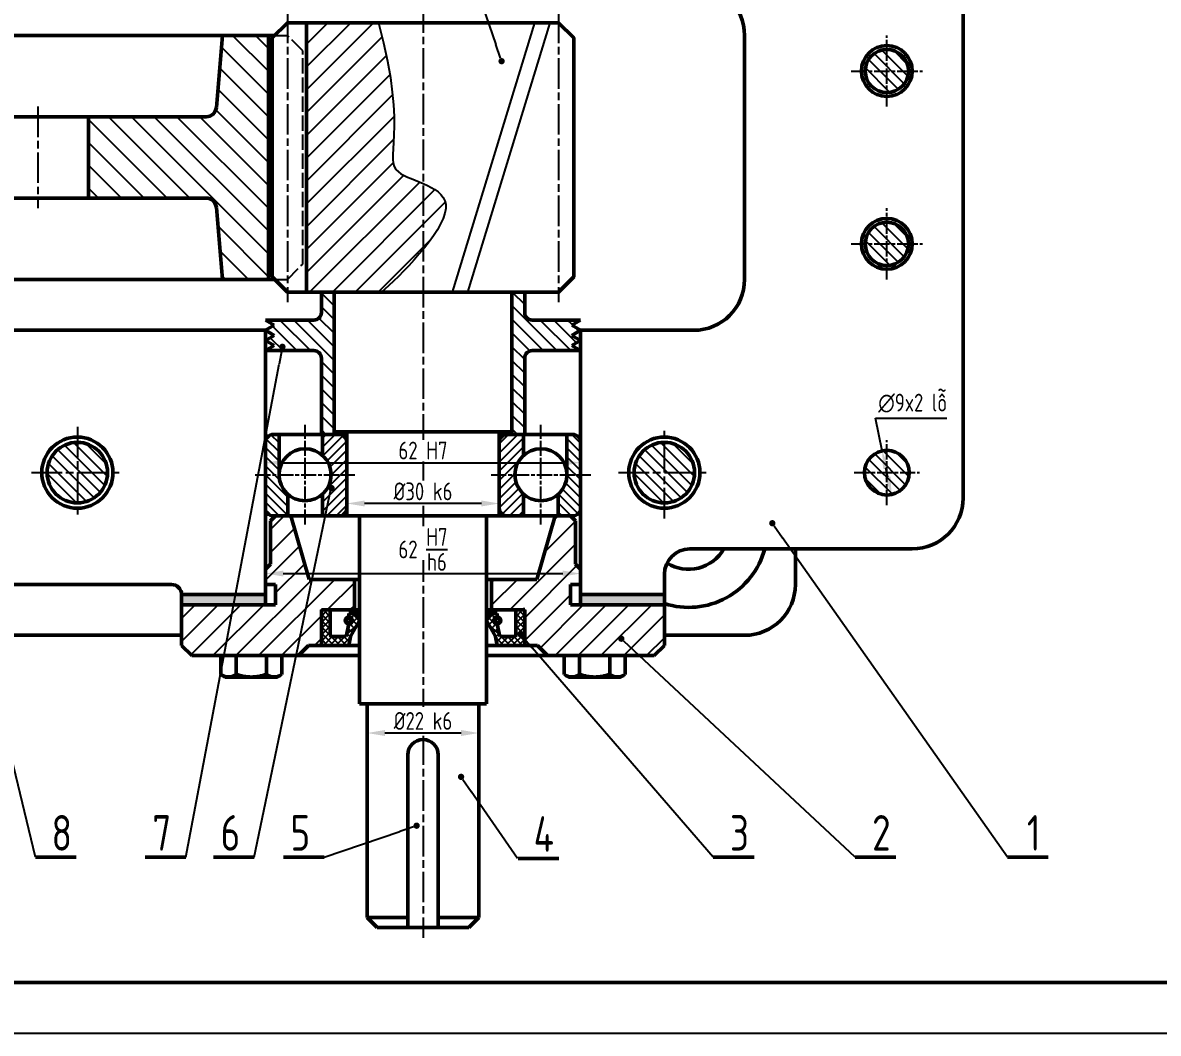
# Model space of a CAD drawing. Header units: millimetres. Extents: x -11122 to -2883, y -3177 to -1688.
# Drawn here: x -3701 to -3477.6, y -3176.6 to -2977.8 of the extents above; entities that cross this region are included whole.
import ezdxf

# ---------------------------------------------------------------- set-up
doc = ezdxf.new("R2010")
doc.units = ezdxf.units.MM
doc.header["$LTSCALE"] = 0.5
for name, pattern in [('AM_ISO02W050', [7.5, 6, -1.5]), ('AM_ISO08W050', [18, 12, -1.5, 3, -1.5]), ('AM_ISO08W050x2', [9, 6, -0.75, 1.5, -0.75])]:
    doc.linetypes.add(name, pattern=pattern)
for name, color, linetype, lineweight in [('AM_0', 7, 'Continuous', 50), ('AM_0N', 7, 'Continuous', 50), ('AM_3', 6, 'AM_ISO02W050', 25), ('AM_4', 3, 'Continuous', 25), ('AM_5', 3, 'Continuous', 25), ('AM_7', 4, 'AM_ISO08W050', 25), ('AM_8N', 1, 'Continuous', 25), ('nét đậm', 7, 'Continuous', 50), ('Đường tâm', 4, 'AM_ISO08W050', 25)]:
    doc.layers.add(name, color=color, linetype=linetype, lineweight=lineweight)
doc.styles.get("Standard").update_dxf_attribs({"font": 'tcvn+7284-2003i.ttf', "width": 0.8, "height": 3.5})
doc.styles.add('TCVN', font='tcvn+7284-2003i.ttf', dxfattribs={"width": 0.8, "height": 3.5})
doc.dimstyles.new('MyTemplate$0', dxfattribs={"dimtxt": 3.5, "dimasz": 3.5, "dimexe": 1.5, "dimexo": 0, "dimtad": 1, "dimtoh": 1, "dimdec": 0, "dimzin": 0, "dimtxsty": 'TCVN', "dimcen": 0, "dimclrd": 3, "dimclre": 3, "dimclrt": 1, "dimadec": 0, "dimazin": 0, "dimtfac": 1, "dimtdec": 0, "dimtofl": 0, "dimtmove": 0, "dimatfit": 3, "dimfxl": 1, "dimtfill": 1, "dimtolj": 1, "dimtzin": 0, "dimarcsym": 0})
doc.dimstyles.new('MyTemplate$3', dxfattribs={"dimtxt": 3.5, "dimasz": 3.5, "dimexe": 1.5, "dimexo": 0, "dimtad": 1, "dimtoh": 1, "dimdec": 0, "dimzin": 0, "dimtxsty": 'TCVN', "dimcen": 0, "dimclrd": 3, "dimclre": 3, "dimclrt": 1, "dimadec": 0, "dimazin": 0, "dimtfac": 1, "dimtdec": 0, "dimtofl": 0, "dimtmove": 0, "dimatfit": 3, "dimfxl": 1, "dimtfill": 1, "dimtolj": 1, "dimtzin": 0, "dimarcsym": 0})

# ---------------------------------------------------------------- blocks, each defined once
blk = doc.blocks.new('*D233')
at = {"layer": 'AM_5', "color": 3, "lineweight": -2, "transparency": 16777216}
for p, q in [((-3637.25, -3066.81), (-3637.25, -3073.88)), ((-3607.25, -3066.73), (-3607.25, -3073.88)), ((-3610.75, -3072.38), (-3633.75, -3072.38))]:
    blk.add_line(p, q, dxfattribs=at)
at = {"layer": 'AM_5', "color": 3, "transparency": 16777216}
for points in [[(-3633.75, -3071.79), (-3633.75, -3072.96), (-3637.25, -3072.38)], [(-3610.75, -3071.79), (-3610.75, -3072.96), (-3607.25, -3072.38)]]:
    blk.add_solid(points, dxfattribs=at)
at = {"layer": 'AM_5', "color": 1, "transparency": 16777216, "insert": (-3622.25, -3070), "char_height": 3.5, "attachment_point": 5, "style": 'TCVN', "bg_fill": 3, "box_fill_scale": 1.1, "bg_fill_color": 256, "bg_fill_true_color": 13158600, "bg_fill_transparency": 0}
blk.add_mtext('\\A1;%%c30{}{\\C2; k6}', dxfattribs=at)
blk = doc.blocks.new('*D234')
at = {"layer": 'AM_5', "color": 3, "lineweight": -2, "transparency": 16777216}
for p, q in [((-3633.25, -3126.29), (-3633.25, -3116.03)), ((-3611.25, -3126.29), (-3611.25, -3116.03)), ((-3614.75, -3117.53), (-3629.75, -3117.53))]:
    blk.add_line(p, q, dxfattribs=at)
at = {"layer": 'AM_5', "color": 3, "transparency": 16777216}
for points in [[(-3629.75, -3116.94), (-3629.75, -3118.11), (-3633.25, -3117.53)], [(-3614.75, -3116.94), (-3614.75, -3118.11), (-3611.25, -3117.53)]]:
    blk.add_solid(points, dxfattribs=at)
at = {"layer": 'AM_5', "color": 1, "transparency": 16777216, "insert": (-3622.25, -3115.15), "char_height": 3.5, "attachment_point": 5, "style": 'TCVN', "bg_fill": 3, "box_fill_scale": 1.1, "bg_fill_color": 256, "bg_fill_true_color": 13158600, "bg_fill_transparency": 0}
blk.add_mtext('\\A1;%%C22{}{\\C2; k6}', dxfattribs=at)
blk = doc.blocks.new('*D241')
at = {"layer": 'AM_5', "color": 3, "lineweight": -2, "transparency": 16777216}
for p, q in [((-3966.09, -2987.31), (-3966.09, -2783.87)), ((-3962.59, -2785.37), (-3519.5, -2785.37)), ((-3516, -2987.31), (-3516, -2783.87))]:
    blk.add_line(p, q, dxfattribs=at)
at = {"layer": 'AM_5', "color": 3, "transparency": 16777216}
for points in [[(-3962.59, -2784.79), (-3962.59, -2785.95), (-3966.09, -2785.37)], [(-3519.5, -2784.79), (-3519.5, -2785.95), (-3516, -2785.37)]]:
    blk.add_solid(points, dxfattribs=at)
at = {"layer": 'AM_5', "color": 1, "transparency": 16777216, "insert": (-3741.04, -2782.99), "char_height": 3.5, "attachment_point": 5, "style": 'TCVN', "bg_fill": 3, "box_fill_scale": 1.1, "bg_fill_color": 256, "bg_fill_true_color": 13158600, "bg_fill_transparency": 0}
blk.add_mtext('\\A1;450', dxfattribs=at)
blk = doc.blocks.new('*D249')
at = {"layer": 'AM_5', "color": 3, "lineweight": -2, "transparency": 16777216}
for p, q in [((-3531.91, -3062.01), (-3533.26, -3055.61)), ((-3533.26, -3055.61), (-3519.2, -3055.61)), ((-3530.82, -3067.19), (-3531.19, -3065.43))]:
    blk.add_line(p, q, dxfattribs=at)
at = {"layer": 'AM_5', "color": 3, "transparency": 16777216}
for points in [[(-3530.62, -3065.31), (-3531.76, -3065.55), (-3531.91, -3062.01)], [(-3530.25, -3067.07), (-3531.39, -3067.31), (-3530.09, -3070.62)]]:
    blk.add_solid(points, dxfattribs=at)
at = {"layer": 'AM_5', "color": 1, "transparency": 16777216, "insert": (-3525.92, -3052.65), "char_height": 3.5, "attachment_point": 5, "style": 'TCVN', "bg_fill": 3, "box_fill_scale": 1.1, "bg_fill_color": 256, "bg_fill_true_color": 13158600, "bg_fill_transparency": 0}
blk.add_mtext('\\A1;∅9x2 lỗ', dxfattribs=at)
blk = doc.blocks.new('*D250')
at = {"color": 3, "lineweight": -2, "transparency": 16777216}
for p, q in [((-3653.25, -3069.55), (-3653.25, -3062.86)), ((-3649.75, -3064.36), (-3594.75, -3064.36)), ((-3591.25, -3069.55), (-3591.25, -3062.86))]:
    blk.add_line(p, q, dxfattribs=at)
at = {"color": 3, "transparency": 16777216}
for points in [[(-3649.75, -3063.78), (-3649.75, -3064.94), (-3653.25, -3064.36)], [(-3594.75, -3063.78), (-3594.75, -3064.94), (-3591.25, -3064.36)]]:
    blk.add_solid(points, dxfattribs=at)
at = {"color": 1, "transparency": 16777216, "insert": (-3622.25, -3061.96), "char_height": 3.5, "attachment_point": 5, "style": 'TCVN', "bg_fill": 3, "box_fill_scale": 1.1, "bg_fill_color": 256, "bg_fill_true_color": 13158600, "bg_fill_transparency": 0}
blk.add_mtext('\\A1;62{}{\\C2; H7}', dxfattribs=at)
blk = doc.blocks.new('*D251')
at = {"color": 3, "lineweight": -2, "transparency": 16777216}
for p, q in [((-3653.25, -3085.31), (-3653.25, -3087.66)), ((-3649.75, -3086.16), (-3594.75, -3086.16)), ((-3591.25, -3085.31), (-3591.25, -3087.66))]:
    blk.add_line(p, q, dxfattribs=at)
at = {"color": 3, "transparency": 16777216}
for points in [[(-3649.75, -3085.57), (-3649.75, -3086.74), (-3653.25, -3086.16)], [(-3594.75, -3085.57), (-3594.75, -3086.74), (-3591.25, -3086.16)]]:
    blk.add_solid(points, dxfattribs=at)
at = {"color": 1, "transparency": 16777216, "insert": (-3622.25, -3081.42), "char_height": 3.5, "attachment_point": 5, "style": 'TCVN', "bg_fill": 3, "box_fill_scale": 1.1, "bg_fill_color": 256, "bg_fill_true_color": 13158600, "bg_fill_transparency": 0}
blk.add_mtext('\\A1;62{}{\\C2; \\SH7/h6;}', dxfattribs=at)

msp = doc.modelspace()

# ---------------------------------------------------------------- hatches: boundary and pattern name
at = {"layer": 'AM_0'}
h = msp.add_hatch(color=4, dxfattribs=at)
h.dxf.hatch_style = 1
h.paths.add_polyline_path([(-3659.14, -3090.31), (-3669.75, -3090.31), (-3669.75, -3092.31), (-3659.52, -3092.31)])
h = msp.add_hatch(color=4, dxfattribs=at)
h.dxf.hatch_style = 1
h.paths.add_polyline_path([(-3653.25, -3090.31), (-3659.14, -3090.31), (-3659.52, -3092.31), (-3653.25, -3092.31)])
h = msp.add_hatch(color=4, dxfattribs=at)
h.dxf.hatch_style = 1
h.paths.add_polyline_path([(-3574.75, -3090.31), (-3591.25, -3090.31), (-3591.25, -3092.31), (-3574.75, -3092.31)])
at = {"layer": 'AM_5'}
h = msp.add_hatch(color=256, dxfattribs=at)
edge = h.paths.add_edge_path(flags=0)
edge.add_arc((-3649.91, -3041.56), 0.625, 0, 360)
h = msp.add_hatch(color=256, dxfattribs=at)
edge = h.paths.add_edge_path(flags=0)
edge.add_arc((-3640.25, -3069.35), 0.625, 0, 360)
h = msp.add_hatch(color=256, dxfattribs=at)
edge = h.paths.add_edge_path(flags=0)
edge.add_arc((-3553.53, -3076.26), 0.625, 0, 360)
h = msp.add_hatch(color=256, dxfattribs=at)
edge = h.paths.add_edge_path(flags=0)
edge.add_arc((-3603.07, -3098.1), 0.625, 0, 360)
h = msp.add_hatch(color=256, dxfattribs=at)
edge = h.paths.add_edge_path(flags=0)
edge.add_arc((-3583.25, -3098.98), 0.625, 0, 360)
h = msp.add_hatch(color=256, dxfattribs=at)
edge = h.paths.add_edge_path(flags=0)
edge.add_arc((-3623.51, -3135.76), 0.625, 0, 360)
at = {"layer": 'AM_7'}
h = msp.add_hatch(dxfattribs=at)
h.set_pattern_fill('ANSI31', color=256)
h.paths.add_polyline_path([(-3633.42, -2908.31), (-3644.75, -2908.31), (-3646.75, -2906.31), (-3655.83, -2906.31), (-3667.75, -2906.31), (-3669.75, -2908.31), (-3669.75, -2916.31), (-3651.25, -2916.31), (-3651.25, -2920.31), (-3653.25, -2920.31), (-3653.25, -2925.43), (-3652.25, -2926.43), (-3652.25, -2932.81), (-3651.25, -2933.81), (-3648.44, -2933.81), (-3646.54, -2920.14, -0.388879), (-3644.55, -2918.31), (-3629.97, -2918.31)])
h.paths.add_polyline_path([(-3666.19, -2908.52, -1), (-3665.76, -2908.52, -1)], flags=16)
h.paths.add_polyline_path([(-3590.52, -2906.31), (-3597.75, -2906.31), (-3599.75, -2908.31), (-3633.42, -2908.31), (-3629.97, -2918.31), (-3599.95, -2918.31, -0.388879), (-3597.96, -2920.14), (-3596.06, -2933.81), (-3593.25, -2933.81), (-3592.25, -2932.81), (-3592.25, -2926.43), (-3591.25, -2925.43), (-3591.25, -2920.31), (-3593.25, -2920.31), (-3593.25, -2916.31), (-3583.65, -2916.31), (-3584.72, -2914.76)])
h.paths.add_polyline_path([(-3574.75, -2908.31), (-3576.75, -2906.31), (-3590.52, -2906.31), (-3584.72, -2914.76), (-3583.65, -2916.31), (-3574.75, -2916.31)])
h.paths.add_polyline_path([(-3644.04, -3087.31), (-3644.64, -3087.31), (-3648.25, -3074.81), (-3651.25, -3074.81), (-3652.25, -3075.81), (-3652.25, -3084.31), (-3653.25, -3085.31), (-3653.25, -3088.31), (-3651.25, -3088.31), (-3651.25, -3092.31), (-3659.52, -3092.31), (-3661.42, -3102.31), (-3647.16, -3102.31)])
h.paths.add_polyline_path([(-3659.52, -3092.31), (-3669.75, -3092.31), (-3669.75, -3100.31), (-3667.75, -3102.31), (-3661.42, -3102.31)])
h.paths.add_polyline_path([(-3635.75, -3087.31), (-3644.04, -3087.31), (-3647.16, -3102.31), (-3646.75, -3102.31), (-3644.75, -3100.31), (-3642.25, -3100.31), (-3642.25, -3093.31), (-3641.95, -3093.31), (-3635.75, -3093.31)])
h.paths.add_polyline_path([(-3593.25, -3088.31), (-3591.25, -3088.31), (-3591.25, -3085.31), (-3592.25, -3084.31), (-3592.25, -3075.81), (-3593.25, -3074.81), (-3596.25, -3074.81), (-3599.87, -3087.31), (-3608.75, -3087.31), (-3608.75, -3093.31), (-3604, -3093.31), (-3602.55, -3093.31), (-3602.25, -3093.31), (-3602.25, -3099.04), (-3601.15, -3100.31), (-3599.75, -3100.31), (-3597.75, -3102.31), (-3576.75, -3102.31), (-3574.75, -3100.31), (-3574.75, -3092.31), (-3593.25, -3092.31)])
h.paths.add_polyline_path([(-3583.04, -3098.98, -1), (-3583.47, -3098.98, -1)], flags=16)
h = msp.add_hatch(dxfattribs=at)
h.set_pattern_fill('ANSI31', color=256, scale=0.5, angle=90)
h.paths.add_polyline_path([(-3959.09, -2937.91), (-3959.09, -2942.31), (-3954.69, -2942.31, 0.414214)])
h.paths.add_polyline_path([(-3954.69, -2942.31), (-3959.09, -2942.31), (-3959.09, -2946.71, 0.414214)])
h.paths.add_polyline_path([(-3959.09, -2942.31), (-3963.49, -2942.31, 0.414214), (-3959.09, -2946.71)])
h.paths.add_polyline_path([(-3959.09, -2937.91, 0.414214), (-3963.49, -2942.31), (-3959.09, -2942.31)])
h.paths.add_polyline_path([(-3531, -3061.91), (-3531, -3066.31), (-3526.6, -3066.31, 0.414214)])
h.paths.add_polyline_path([(-3526.6, -3066.31), (-3531, -3066.31), (-3531, -3070.71, 0.414214)])
h.paths.add_polyline_path([(-3531, -3066.31), (-3535.4, -3066.31, 0.414214), (-3531, -3070.71)])
h.paths.add_polyline_path([(-3531, -3061.91, 0.414214), (-3535.4, -3066.31), (-3531, -3066.31)])
h = msp.add_hatch(dxfattribs=at)
h.set_pattern_fill('ANSI31', color=256)
h.set_pattern_definition([(45, (4271.5005, 0), (-2.245064, 2.245064), [])])
edge = h.paths.add_edge_path()
edge.add_spline(control_points=[(-3622.25, -3009.43), (-3624.1, -3008.62), (-3632.04, -3006.07), (-3624.95, -3000.12), (-3631, -2977.81)], knot_values=[0, 0, 0, 0, 6.170488, 25.158334, 25.158334, 25.158334, 25.158334], degree=3, periodic=0)
edge.add_line((-3631, -2977.81), (-3642.25, -2977.81))
edge.add_line((-3642.25, -2977.81), (-3645.17, -2977.81))
edge.add_line((-3645.17, -2977.81), (-3645.17, -3030.81))
edge.add_line((-3645.17, -3030.81), (-3630.45, -3030.81))
edge.add_spline(control_points=[(-3630.45, -3030.81), (-3628.62, -3029.26), (-3625.12, -3025.92), (-3622.25, -3022.43)], knot_values=[40.173751, 40.173751, 40.173751, 40.173751, 48.466243, 48.466243, 48.466243, 48.466243], degree=3, periodic=0)
edge.add_line((-3622.25, -3022.43), (-3622.25, -3009.43))
edge = h.paths.add_edge_path()
edge.add_spline(control_points=[(-3622.25, -3022.43), (-3619.87, -3019.53), (-3615.65, -3013), (-3619.82, -3010.48), (-3622.25, -3009.43)], knot_values=[25.158334, 25.158334, 25.158334, 25.158334, 32.067325, 40.173751, 40.173751, 40.173751, 40.173751], degree=3, periodic=0)
edge.add_line((-3622.25, -3009.43), (-3622.25, -3022.43))
h = msp.add_hatch(dxfattribs=at)
h.set_pattern_fill('ANSI31', color=256, scale=0.5, angle=90)
h.set_pattern_definition([(135, (0, -34), (-1.122532, -1.122532), [])])
h.paths.add_polyline_path([(-3531, -3017.06), (-3531, -3021.31), (-3526.75, -3021.31, 0.414214)])
h.paths.add_polyline_path([(-3531, -3017.06, 0.414214), (-3535.25, -3021.31), (-3531, -3021.31)])
h.paths.add_polyline_path([(-3531, -3021.31), (-3535.25, -3021.31, 0.414214), (-3531, -3025.56)])
h.paths.add_polyline_path([(-3526.9, -3022.41, 0.065543), (-3526.75, -3021.31), (-3531, -3021.31), (-3531, -3025.56, 0.339454)])
h = msp.add_hatch(dxfattribs=at)
h.set_pattern_fill('ANSI31', color=256, scale=0.6, angle=90)
h.paths.add_polyline_path([(-3592.98, -3039.31), (-3591.25, -3038.31), (-3592.98, -3037.31), (-3591.25, -3036.31), (-3600.75, -3036.31, -0.414214), (-3602.25, -3034.81), (-3602.25, -3030.81), (-3604.75, -3030.81), (-3604.75, -3058.81), (-3602.25, -3058.81), (-3602.25, -3043.81, -0.414214), (-3600.75, -3042.31), (-3591.25, -3042.31), (-3592.98, -3041.31), (-3591.25, -3040.31)])
h.paths.add_polyline_path([(-3639.75, -3030.81), (-3642.25, -3030.81), (-3642.25, -3034.81, -0.414214), (-3643.75, -3036.31), (-3653.25, -3036.31), (-3651.52, -3037.31), (-3653.25, -3038.31), (-3651.52, -3039.31), (-3653.25, -3040.31), (-3651.52, -3041.31), (-3653.25, -3042.31), (-3643.75, -3042.31, -0.414214), (-3642.25, -3043.81), (-3642.25, -3058.81), (-3639.75, -3058.81)])
h.paths.add_polyline_path([(-3649.69, -3041.56, -1), (-3650.12, -3041.56, -1)], flags=16)
h = msp.add_hatch(dxfattribs=at)
h.set_pattern_fill('ANSI31', color=256, scale=0.5, angle=90)
h.set_pattern_definition([(135, (-9e-13, -124), (-1.122532, -1.122532), [])])
h.paths.add_polyline_path([(-3690.25, -3060.36), (-3690.25, -3066.31), (-3684.3, -3066.31, 0.414214)])
h.paths.add_polyline_path([(-3690.25, -3060.36, 0.414214), (-3696.2, -3066.31), (-3690.25, -3066.31)])
h.paths.add_polyline_path([(-3690.25, -3066.31), (-3696.2, -3066.31, 0.414214), (-3690.25, -3072.26)])
h.paths.add_polyline_path([(-3684.3, -3066.31), (-3690.25, -3066.31), (-3690.25, -3072.26, 0.414214)])
at = {"layer": 'AM_7', "lineweight": 25}
h = msp.add_hatch(dxfattribs=at)
h.set_pattern_fill('ANSI31', color=256, scale=0.4, angle=90)
h.set_pattern_definition([(135, (-4729.1027, -5530.9193), (-0.8980256, -0.8980256), [])])
h.paths.add_polyline_path([(-3650.57, -3066.73), (-3650.57, -3058.81), (-3651.75, -3058.81, 0.414214), (-3653.25, -3060.31), (-3653.25, -3073.31, 0.414214), (-3651.75, -3074.81), (-3648.85, -3074.81), (-3648.85, -3070.56, -0.2145)])
h.paths.add_polyline_path([(-3591.25, -3060.31, 0.414214), (-3592.75, -3058.81), (-3593.93, -3058.81), (-3593.93, -3066.73, -0.2145), (-3595.66, -3070.56), (-3595.66, -3074.81), (-3593.25, -3074.81), (-3592.75, -3074.81, 0.414214), (-3591.25, -3073.31)])
at = {"layer": 'AM_7'}
h = msp.add_hatch(dxfattribs=at)
h.set_pattern_fill('ANSI31', color=256, scale=0.4)
h.set_pattern_definition([(45, (0, -3), (-0.8980256, 0.8980256), [])])
h.paths.add_polyline_path([(-3637.25, -3060.31, 0.414214), (-3638.75, -3058.81), (-3642.05, -3058.81), (-3642.05, -3062.9, -0.2145), (-3640.33, -3066.73), (-3637.25, -3066.73)])
h.paths.add_polyline_path([(-3637.25, -3066.73), (-3640.33, -3066.73, -0.2145), (-3642.05, -3070.56), (-3642.05, -3074.81), (-3638.75, -3074.81, 0.414214), (-3637.25, -3073.31)])
h.paths.add_polyline_path([(-3639.35, -3073.89, -1), (-3639.79, -3073.89, -1)], flags=16)
h.paths.add_polyline_path([(-3602.45, -3062.9), (-3602.45, -3058.81), (-3605.75, -3058.81, 0.414214), (-3607.25, -3060.31), (-3607.25, -3066.73), (-3604.17, -3066.73, -0.2145)])
h.paths.add_polyline_path([(-3604.17, -3066.73), (-3607.25, -3066.73), (-3607.25, -3073.31, 0.414214), (-3605.75, -3074.81), (-3602.45, -3074.81), (-3602.45, -3070.56, -0.2145)])
h = msp.add_hatch(dxfattribs=at)
h.set_pattern_fill('ANSI31', color=256, scale=0.5, angle=90)
h.set_pattern_definition([(135, (115.4816, -124), (-1.122532, -1.122532), [])])
h.paths.add_polyline_path([(-3574.77, -3060.36), (-3574.77, -3066.31), (-3568.82, -3066.31, 0.414214)])
h.paths.add_polyline_path([(-3574.77, -3060.36, 0.414214), (-3580.72, -3066.31), (-3574.77, -3066.31)])
h.paths.add_polyline_path([(-3574.77, -3066.31), (-3580.72, -3066.31, 0.414214), (-3574.77, -3072.26)])
h.paths.add_polyline_path([(-3568.82, -3066.31), (-3574.77, -3066.31), (-3574.77, -3072.26, 0.414214)])

# ---------------------------------------------------------------- linework, layer by layer
for p, q in [((-3642.25, -2977.81), (-3642.25, -2977.81)), ((-3602.25, -2977.81), (-3602.25, -2977.81)), ((-3734.41, -3028.31), (-3651.42, -3028.31)), ((-3642.25, -3030.81), (-3642.25, -3030.81)), ((-3602.25, -3030.81), (-3642.25, -3030.81)), ((-3602.25, -3030.81), (-3602.25, -3030.81)), ((-3637.25, -3058.81), (-3642.25, -3058.81)), ((-3602.25, -3058.81), (-3607.25, -3058.81)), ((-3621.25, -3074.81), (-3618.72, -3074.81)), ((-3634.75, -3087.31), (-3634.75, -3090.31)), ((-3653.25, -3090.31), (-3669.75, -3090.31)), ((-3591.25, -3090.31), (-3574.75, -3090.31))]:
    msp.add_line(p, q)
at = {"layer": 'AM_0'}
for p, q in [((-3516, -3071.31), (-3516, -2937.31)), ((-3645.17, -2977.81), (-3645.17, -3030.81)), ((-3651.42, -2980.31), (-3734.41, -2980.31)), ((-3662.91, -2994.48), (-3661.67, -2980.31)), ((-3652.67, -2980.31), (-3652.67, -3028.31)), ((-3559, -2980.31), (-3559, -3028.31)), ((-3731.18, -2996.31), (-3664.9, -2996.31)), ((-3688.04, -2996.31), (-3688.04, -3012.31)), ((-3731.18, -3012.31), (-3664.9, -3012.31)), ((-3662.91, -3014.14), (-3661.67, -3028.31)), ((-3651.42, -3028.31), (-3736.24, -3028.31)), ((-3639.75, -3030.81), (-3642.25, -3030.81)), ((-3642.25, -3034.81), (-3642.25, -3030.81)), ((-3639.75, -3030.81), (-3639.75, -3050.81)), ((-3639.75, -3030.81), (-3622.25, -3030.81)), ((-3639.75, -3058.81), (-3639.75, -3030.81)), ((-3604.75, -3030.81), (-3622.25, -3030.81)), ((-3604.75, -3030.81), (-3604.75, -3050.81)), ((-3604.75, -3030.81), (-3602.25, -3030.81)), ((-3604.75, -3058.81), (-3604.75, -3030.81)), ((-3602.25, -3034.81), (-3602.25, -3030.81)), ((-3651.52, -3037.31), (-3653.25, -3036.31)), ((-3653.25, -3036.31), (-3643.75, -3036.31)), ((-3653.25, -3038.31), (-3651.52, -3037.31)), ((-3591.25, -3036.31), (-3600.75, -3036.31)), ((-3592.98, -3037.31), (-3591.25, -3036.31)), ((-3591.25, -3038.31), (-3592.98, -3037.31)), ((-3727.25, -3038.31), (-3653.25, -3038.31)), ((-3651.52, -3039.31), (-3653.25, -3038.31)), ((-3653.25, -3038.31), (-3653.25, -3092.31)), ((-3653.25, -3040.31), (-3651.52, -3039.31)), ((-3651.52, -3041.31), (-3653.25, -3040.31)), ((-3592.98, -3039.31), (-3591.25, -3038.31)), ((-3591.25, -3040.31), (-3592.98, -3039.31)), ((-3592.98, -3041.31), (-3591.25, -3040.31)), ((-3591.25, -3038.31), (-3569, -3038.31)), ((-3591.25, -3052.31), (-3591.25, -3038.31)), ((-3591.25, -3038.31), (-3591.25, -3092.31)), ((-3653.25, -3042.31), (-3651.52, -3041.31)), ((-3653.25, -3042.31), (-3643.75, -3042.31)), ((-3591.25, -3042.31), (-3600.75, -3042.31)), ((-3591.25, -3042.31), (-3592.98, -3041.31)), ((-3642.25, -3058.81), (-3642.25, -3043.81)), ((-3602.25, -3058.81), (-3602.25, -3043.81)), ((-3604.75, -3058.31), (-3639.75, -3058.31)), ((-3653.25, -3073.31), (-3653.25, -3060.31)), ((-3651.75, -3058.81), (-3638.75, -3058.81)), ((-3650.57, -3066.73), (-3650.57, -3058.81)), ((-3642.05, -3062.9), (-3642.05, -3058.81)), ((-3642.05, -3058.81), (-3637.25, -3058.81)), ((-3639.75, -3058.81), (-3637.25, -3058.81)), ((-3637.25, -3073.31), (-3637.25, -3060.31)), ((-3604.75, -3058.81), (-3607.25, -3058.81)), ((-3607.25, -3058.81), (-3602.45, -3058.81)), ((-3607.25, -3073.31), (-3607.25, -3060.31)), ((-3592.75, -3058.81), (-3605.75, -3058.81)), ((-3602.45, -3062.9), (-3602.45, -3058.81)), ((-3593.93, -3066.73), (-3593.93, -3058.81)), ((-3591.25, -3073.31), (-3591.25, -3060.31)), ((-3648.85, -3074.81), (-3648.85, -3070.56)), ((-3642.05, -3074.81), (-3642.05, -3070.56)), ((-3602.45, -3074.81), (-3602.45, -3070.56)), ((-3595.66, -3074.81), (-3595.66, -3070.56)), ((-3652.25, -3075.81), (-3651.25, -3074.81)), ((-3652.25, -3084.31), (-3652.25, -3075.81)), ((-3651.75, -3074.81), (-3638.75, -3074.81)), ((-3651.25, -3074.81), (-3648.25, -3074.81)), ((-3648.25, -3074.81), (-3644.64, -3087.31)), ((-3642.05, -3074.81), (-3602.45, -3074.81)), ((-3622.25, -3074.81), (-3634.75, -3074.81)), ((-3634.75, -3074.81), (-3634.75, -3111.81)), ((-3622.25, -3074.81), (-3609.75, -3074.81)), ((-3609.75, -3074.81), (-3609.75, -3111.81)), ((-3592.75, -3074.81), (-3605.75, -3074.81)), ((-3596.25, -3074.81), (-3599.87, -3087.31)), ((-3593.25, -3074.81), (-3596.25, -3074.81)), ((-3592.25, -3075.81), (-3593.25, -3074.81)), ((-3592.25, -3084.31), (-3592.25, -3075.81)), ((-3653.25, -3090.31), (-3653.25, -3080.31)), ((-3634.75, -3079.81), (-3634.75, -3106.81)), ((-3591.25, -3090.31), (-3591.25, -3080.31)), ((-3569.75, -3081.31), (-3526, -3081.31)), ((-3549, -3088.31), (-3549, -3081.31)), ((-3653.25, -3085.31), (-3652.25, -3084.31)), ((-3591.25, -3085.31), (-3592.25, -3084.31)), ((-3644.64, -3087.31), (-3634.75, -3087.31)), ((-3635.75, -3087.31), (-3635.75, -3093.31)), ((-3609.75, -3087.31), (-3599.87, -3087.31)), ((-3608.75, -3087.31), (-3608.75, -3093.31)), ((-3574.75, -3086.31), (-3574.75, -3090.31)), ((-3702.75, -3088.31), (-3671.75, -3088.31)), ((-3651.25, -3088.31), (-3653.25, -3088.31)), ((-3651.25, -3092.31), (-3651.25, -3088.31)), ((-3593.25, -3092.31), (-3593.25, -3088.31)), ((-3593.25, -3088.31), (-3591.25, -3088.31)), ((-3669.75, -3100.31), (-3669.75, -3090.31)), ((-3669.75, -3090.31), (-3653.25, -3090.31)), ((-3591.25, -3090.31), (-3574.75, -3090.31)), ((-3574.75, -3100.31), (-3574.75, -3090.31)), ((-3669.75, -3092.31), (-3651.25, -3092.31)), ((-3574.75, -3092.31), (-3593.25, -3092.31)), ((-3669.75, -3098.31), (-3704.75, -3098.31)), ((-3559, -3098.31), (-3574.75, -3098.31)), ((-3669.75, -3100.31), (-3667.75, -3102.31)), ((-3646.75, -3102.31), (-3644.75, -3100.31)), ((-3634.75, -3100.31), (-3644.75, -3100.31)), ((-3599.75, -3100.31), (-3609.75, -3100.31)), ((-3597.75, -3102.31), (-3599.75, -3100.31)), ((-3574.75, -3100.31), (-3576.75, -3102.31)), ((-3634.75, -3102.31), (-3667.75, -3102.31)), ((-3650.03, -3102.31), (-3662.03, -3102.31)), ((-3576.75, -3102.31), (-3609.75, -3102.31)), ((-3582.48, -3102.31), (-3594.48, -3102.31)), ((-3633.25, -3153.81), (-3633.25, -3111.81)), ((-3611.25, -3153.81), (-3611.25, -3111.81)), ((-3690.47, -3141.98), (-3698.47, -3141.98)), ((-3668.93, -3141.98), (-3676.93, -3141.98)), ((-3655.47, -3141.98), (-3663.47, -3141.98)), ((-3641.68, -3141.98), (-3649.68, -3141.98)), ((-3595.56, -3142.18), (-3603.56, -3142.18)), ((-3557.09, -3141.98), (-3565.16, -3141.98)), ((-3529.21, -3141.98), (-3537.21, -3141.98)), ((-3499.26, -3141.98), (-3507.26, -3141.98)), ((-3633.25, -3153.81), (-3631.25, -3155.81)), ((-3633.25, -3153.81), (-3625.25, -3153.81)), ((-3619.25, -3153.81), (-3611.25, -3153.81)), ((-3613.25, -3155.81), (-3611.25, -3153.81)), ((-3622.25, -3155.81), (-3631.25, -3155.81)), ((-3622.25, -3155.81), (-3613.25, -3155.81)), ((-2893.1, -3166.59), (-4052.1, -3166.59))]:
    msp.add_line(p, q, dxfattribs=at)
at = {"layer": 'AM_0', "lineweight": 50}
for p, q in [((-3634.75, -3093.31), (-3642.25, -3093.31)), ((-3642.25, -3093.31), (-3642.25, -3100.31)), ((-3640.5, -3098.26), (-3640.5, -3093.31)), ((-3635.63, -3094.01), (-3636.85, -3094.01)), ((-3636.85, -3094.71), (-3636.85, -3094.01)), ((-3634.75, -3095.41), (-3635.63, -3094.01)), ((-3635.63, -3094.01), (-3634.75, -3094.01)), ((-3604, -3093.31), (-3609.75, -3093.31)), ((-3609.75, -3095.41), (-3608.88, -3094.01)), ((-3608.88, -3094.01), (-3609.75, -3094.01)), ((-3608.88, -3094.01), (-3607.65, -3094.01)), ((-3607.65, -3094.71), (-3607.65, -3094.01)), ((-3602.55, -3093.31), (-3604, -3093.31)), ((-3604, -3098.26), (-3604, -3093.31)), ((-3602.25, -3100.31), (-3602.25, -3093.31)), ((-3637.34, -3098.56), (-3636.85, -3096.11)), ((-3636.5, -3098.56), (-3634.75, -3095.41)), ((-3608, -3098.56), (-3609.75, -3095.41)), ((-3607.16, -3098.56), (-3607.65, -3096.11)), ((-3640.2, -3098.56), (-3637.34, -3098.56)), ((-3636.85, -3100.31), (-3636.5, -3098.56)), ((-3607.65, -3100.31), (-3608, -3098.56)), ((-3604.3, -3098.56), (-3607.16, -3098.56)), ((-3609.75, -3100.31), (-3602.25, -3100.31)), ((-3609.75, -3100.31), (-3602.25, -3100.31))]:
    msp.add_line(p, q, dxfattribs=at)
at = {"layer": 'AM_0', "lineweight": 53}
for p, q in [((-3642.25, -3093.31), (-3641.95, -3093.31)), ((-3602.25, -3093.31), (-3602.55, -3093.31))]:
    msp.add_line(p, q, dxfattribs=at)
at = {"layer": 'AM_0'}
msp.add_lwpolyline([(-3595.59, -2977.81), (-3648.92, -2977.81), (-3651.92, -2980.81), (-3651.92, -3027.81), (-3648.92, -3030.81), (-3595.59, -3030.81), (-3592.59, -3027.81), (-3592.59, -2980.81)], close=True, dxfattribs=at)
for points in [[(-3637.25, -3058.31), (-3637.25, -3074.81)], [(-3607.25, -3058.31), (-3607.25, -3074.81)]]:
    msp.add_lwpolyline(points, dxfattribs=at)
for centre, radius in [((-3531, -2987.31), 5), ((-3531, -3021.31), 5), ((-3531, -3021.31), 4.25), ((-3690.25, -3066.31), 7), ((-3690.25, -3066.31), 5.95), ((-3574.77, -3066.31), 7), ((-3574.77, -3066.31), 5.95), ((-3645.45, -3066.73), 5.12), ((-3599.05, -3066.73), 5.12), ((-3531, -3066.31), 4.4)]:
    msp.add_circle(centre, radius, dxfattribs=at)
at = {"layer": 'AM_0', "lineweight": 50}
for centre in [(-3636.85, -3095.41), (-3607.65, -3095.41)]:
    msp.add_circle(centre, 0.455, dxfattribs=at)
at = {"layer": 'AM_0'}
for centre, radius, start, end in [((-3569, -2980.31), 10, 0, 90), ((-3664.9, -2994.31), 2, 270, 355), ((-3664.9, -3014.31), 2, 5, 90), ((-3569, -3028.31), 10, 270, 0), ((-3643.75, -3034.81), 1.5, 270, 0), ((-3600.75, -3034.81), 1.5, 180, 270), ((-3643.75, -3043.81), 1.5, 0, 90), ((-3600.75, -3043.81), 1.5, 90, 180), ((-3651.75, -3060.31), 1.5, 90, 180), ((-3638.75, -3060.31), 1.5, 0, 90), ((-3605.75, -3060.31), 1.5, 90, 180), ((-3592.75, -3060.31), 1.5, 0, 90), ((-3526, -3071.31), 10, 270, 0), ((-3651.75, -3073.31), 1.5, 180, 270), ((-3638.75, -3073.31), 1.5, 270, 0), ((-3605.75, -3073.31), 1.5, 180, 270), ((-3592.75, -3073.31), 1.5, 270, 0), ((-3569.75, -3086.31), 5, 90, 180), ((-3570, -3077.31), 8, 238.0455, 330), ((-3671.75, -3090.31), 2, 0, 90), ((-3559, -3088.31), 10, 270, 0)]:
    msp.add_arc(centre, radius, start, end, dxfattribs=at)
at = {"layer": 'AM_0', "lineweight": 50}
for centre, radius, start, end in [((-3570, -3077.31), 15.5, 252.1545, 345.0448), ((-3641.95, -3093.61), 0.3, 90, 180), ((-3602.55, -3093.61), 0.3, 0, 90), ((-3636.85, -3095.41), 0.7, 90, 270), ((-3636.85, -3095.41), 0.7, 270, 90), ((-3607.65, -3095.41), 0.7, 90, 270), ((-3607.65, -3095.41), 0.7, 270, 90), ((-3640.2, -3098.26), 0.3, 180, 270), ((-3604.3, -3098.26), 0.3, 270, 0)]:
    msp.add_arc(centre, radius, start, end, dxfattribs=at)
at = {"layer": 'AM_0N'}
for p, q in [((-3642.25, -3093.61), (-3642.25, -3100.01)), ((-3636.85, -3093.31), (-3641.95, -3093.31)), ((-3636.85, -3093.31), (-3634.75, -3093.31)), ((-3641.95, -3100.31), (-3640.5, -3100.31)), ((-3640.5, -3100.31), (-3634.75, -3100.31))]:
    msp.add_line(p, q, dxfattribs=at)
at = {"layer": 'AM_0N', "lineweight": 50}
msp.add_arc((-3641.95, -3100.01), 0.3, 180, 270, dxfattribs=at)
at = {"layer": 'AM_0N'}
for centre, start, end in [((-3641.95, -3100.01), 180, 270), ((-3602.55, -3100.01), 270, 0)]:
    msp.add_arc(centre, 0.3, start, end, dxfattribs=at)
at = {"layer": 'AM_3', "lineweight": 25}
for p, q in [((-3651.42, -2980.31), (-3648.92, -2980.31)), ((-3645.92, -2983.31), (-3648.92, -2980.31)), ((-3645.92, -3025.31), (-3645.92, -2983.31)), ((-3648.92, -3028.31), (-3645.92, -3025.31)), ((-3651.42, -3028.31), (-3648.92, -3028.31))]:
    msp.add_line(p, q, dxfattribs=at)
at = {"layer": 'AM_4'}
for p, q in [((-3600.3, -2977.81), (-3616.5, -3030.81)), ((-3597.3, -2977.81), (-3613.5, -3030.81)), ((-4072.1, -3176.59), (-2883.1, -3176.59))]:
    msp.add_line(p, q, dxfattribs=at)
for centre in [(-3690.25, -3066.31), (-3574.77, -3066.31)]:
    msp.add_arc(centre, 5.95, 80, 350, dxfattribs=at)
msp.add_open_spline([(-3631, -2977.81), (-3624.95, -3000.12), (-3634.33, -3007.99), (-3609.7, -3010.79), (-3627.09, -3027.96), (-3630.45, -3030.81)], degree=3, knots=[0, 0, 0, 0, 18.987845, 33.264759, 48.466243, 48.466243, 48.466243, 48.466243], dxfattribs=at)
at = {"layer": 'AM_5'}
for p, q in [((-3650.02, -3042.17), (-3650.56, -3045)), ((-3668.93, -3141.98), (-3650.56, -3045)), ((-3655.44, -3141.98), (-3640.29, -3069.32)), ((-3553.17, -3076.77), (-3551.51, -3079.12)), ((-3507.26, -3141.98), (-3551.51, -3079.12)), ((-3602.66, -3098.57), (-3600.78, -3100.75)), ((-3565.14, -3141.98), (-3600.78, -3100.75)), ((-3582.8, -3099.4), (-3580.7, -3101.37)), ((-3537.23, -3141.98), (-3580.7, -3101.37)), ((-3698.47, -3141.98), (-3707.48, -3104.76)), ((-3603.63, -3142.21), (-3612.76, -3129.03)), ((-3624.1, -3135.97), (-3626.82, -3136.9)), ((-3641.68, -3141.98), (-3626.82, -3136.9))]:
    msp.add_line(p, q, dxfattribs=at)
at = {"layer": 'AM_7'}
for p, q in [((-3622.25, -2937.81), (-3622.25, -3157.81)), ((-3648.92, -2975.81), (-3648.92, -3032.81)), ((-3595.59, -2975.81), (-3595.59, -3032.81)), ((-3698.04, -2994.31), (-3698.04, -3014.31)), ((-3690.25, -3057.31), (-3690.25, -3075.31)), ((-3574.77, -3075.31), (-3574.77, -3057.31)), ((-3699.25, -3066.31), (-3681.25, -3066.31)), ((-3583.77, -3066.31), (-3565.77, -3066.31))]:
    msp.add_line(p, q, dxfattribs=at)
at = {"layer": 'AM_7', "linetype": 'Continuous'}
for p, q in [((-3659.71, -2980.31), (-3652.67, -2987.35)), ((-3655.22, -2980.31), (-3652.67, -2982.86)), ((-3661.87, -2982.64), (-3652.67, -2991.84)), ((-3662.23, -2986.77), (-3652.67, -2996.33)), ((-3662.59, -2990.9), (-3652.67, -3000.82)), ((-3663.01, -2994.97), (-3652.67, -3005.31)), ((-3688.04, -2996.88), (-3672.61, -3012.31)), ((-3684.12, -2996.31), (-3668.12, -3012.31)), ((-3679.63, -2996.31), (-3652.67, -3023.28)), ((-3675.14, -2996.31), (-3652.67, -3018.78)), ((-3670.65, -2996.31), (-3652.67, -3014.29)), ((-3666.16, -2996.31), (-3652.67, -3009.8)), ((-3688.04, -3001.37), (-3677.1, -3012.31)), ((-3688.04, -3005.86), (-3681.59, -3012.31)), ((-3688.04, -3010.35), (-3686.08, -3012.31)), ((-3662.58, -3017.85), (-3652.67, -3027.77)), ((-3662.15, -3022.77), (-3656.61, -3028.31)), ((-3661.72, -3027.69), (-3661.1, -3028.31))]:
    msp.add_line(p, q, dxfattribs=at)
at = {"layer": 'AM_7', "linetype": 'AM_ISO08W050x2'}
for p, q in [((-3531, -2994.31), (-3531, -2980.31)), ((-3538, -2987.31), (-3524, -2987.31)), ((-3531, -3028.31), (-3531, -3014.31)), ((-3538, -3021.31), (-3524, -3021.31)), ((-3531, -3072.71), (-3531, -3059.91)), ((-3537.4, -3066.31), (-3524.6, -3066.31))]:
    msp.add_line(p, q, dxfattribs=at)
at = {"layer": 'AM_8N'}
for p, q in [((-3641.04, -3093.31), (-3642.25, -3094.52)), ((-3640.5, -3094.01), (-3642.25, -3095.76)), ((-3640.5, -3094.66), (-3641.85, -3093.31)), ((-3636.88, -3093.31), (-3636.85, -3093.34)), ((-3636.79, -3094.01), (-3636.85, -3094.07)), ((-3635.6, -3094.06), (-3636.41, -3094.87)), ((-3634.77, -3095.44), (-3636.2, -3094.01)), ((-3609.73, -3095.44), (-3608.3, -3094.01)), ((-3608.91, -3094.06), (-3608.1, -3094.87)), ((-3607.72, -3094.01), (-3607.65, -3094.07)), ((-3604, -3093.42), (-3603.89, -3093.31)), ((-3604, -3094.66), (-3602.65, -3093.31)), ((-3604, -3094.01), (-3602.25, -3095.76)), ((-3603.47, -3093.31), (-3602.25, -3094.52)), ((-3640.5, -3095.9), (-3642.25, -3094.15)), ((-3640.5, -3095.25), (-3642.25, -3097)), ((-3640.5, -3097.13), (-3642.25, -3095.38)), ((-3635.1, -3096.03), (-3637.27, -3098.21)), ((-3635.12, -3094.82), (-3636.96, -3096.66)), ((-3636.73, -3094.72), (-3636.85, -3094.6)), ((-3635.65, -3097.03), (-3636.62, -3096.07)), ((-3635.21, -3096.24), (-3636.16, -3095.28)), ((-3609.41, -3096.03), (-3607.23, -3098.21)), ((-3609.38, -3094.82), (-3607.54, -3096.66)), ((-3609.29, -3096.24), (-3608.34, -3095.28)), ((-3608.85, -3097.03), (-3607.89, -3096.07)), ((-3607.78, -3094.72), (-3607.65, -3094.6)), ((-3604, -3095.9), (-3602.25, -3094.15)), ((-3604, -3095.25), (-3602.25, -3097)), ((-3604, -3097.13), (-3602.25, -3095.38)), ((-3640.5, -3096.49), (-3642.25, -3098.24)), ((-3640.46, -3098.41), (-3642.25, -3096.62)), ((-3640.5, -3097.72), (-3642.25, -3099.47)), ((-3639.8, -3100.31), (-3642.25, -3097.86)), ((-3640.1, -3098.56), (-3641.85, -3100.31)), ((-3638.86, -3098.56), (-3640.61, -3100.31)), ((-3638.56, -3100.31), (-3640.35, -3098.52)), ((-3637.62, -3098.56), (-3639.37, -3100.31)), ((-3637.32, -3100.31), (-3639.07, -3098.56)), ((-3636.72, -3099.67), (-3637.84, -3098.56)), ((-3636.52, -3098.64), (-3637.22, -3097.94)), ((-3636.09, -3097.83), (-3637.01, -3096.91)), ((-3608.41, -3097.83), (-3607.49, -3096.91)), ((-3607.99, -3098.64), (-3607.29, -3097.94)), ((-3607.78, -3099.67), (-3606.67, -3098.56)), ((-3607.18, -3100.31), (-3605.43, -3098.56)), ((-3606.88, -3098.56), (-3605.13, -3100.31)), ((-3605.94, -3100.31), (-3604.15, -3098.52)), ((-3605.64, -3098.56), (-3603.89, -3100.31)), ((-3604.7, -3100.31), (-3602.25, -3097.86)), ((-3604.4, -3098.56), (-3602.65, -3100.31)), ((-3604.04, -3098.41), (-3602.25, -3096.62)), ((-3604, -3096.49), (-3602.25, -3098.24)), ((-3604, -3097.72), (-3602.25, -3099.47)), ((-3641.04, -3100.31), (-3642.25, -3099.1)), ((-3636.53, -3098.7), (-3638.14, -3100.31)), ((-3607.97, -3098.7), (-3606.37, -3100.31)), ((-3603.47, -3100.31), (-3602.25, -3099.1))]:
    msp.add_line(p, q, dxfattribs=at)
at = {"layer": 'nét đậm'}
for p, q in [((-3662.03, -3106), (-3662.03, -3102.31)), ((-3659.03, -3106), (-3659.03, -3102.31)), ((-3653.03, -3106), (-3653.03, -3102.31)), ((-3650.03, -3106), (-3650.03, -3102.31)), ((-3594.48, -3106), (-3594.48, -3102.31)), ((-3591.48, -3106), (-3591.48, -3102.31)), ((-3585.48, -3106), (-3585.48, -3102.31)), ((-3582.48, -3106), (-3582.48, -3102.31)), ((-3662.03, -3106), (-3661.14, -3106.51)), ((-3650.92, -3106.51), (-3661.14, -3106.51)), ((-3650.03, -3106), (-3650.92, -3106.51)), ((-3594.48, -3106), (-3593.59, -3106.51)), ((-3583.37, -3106.51), (-3593.59, -3106.51)), ((-3582.48, -3106), (-3583.37, -3106.51))]:
    msp.add_line(p, q, dxfattribs=at)
for centre, radius, start, end in [((-3660.5, -3104.14), 2.37, 240, 308.4982), ((-3656.03, -3097.51), 9, 250.5288, 270), ((-3656.03, -3097.51), 9, 270, 289.4712), ((-3651.55, -3104.14), 2.37, 231.5018, 300), ((-3592.95, -3104.14), 2.37, 240, 308.4982), ((-3588.48, -3097.51), 9, 250.5288, 270), ((-3588.48, -3097.51), 9, 270, 289.4712), ((-3584, -3104.14), 2.37, 231.5018, 300)]:
    msp.add_arc(centre, radius, start, end, dxfattribs=at)
at = {"layer": 'Đường tâm', "linetype": 'AM_ISO08W050x2'}
for p, q in [((-3645.45, -3076.53), (-3645.45, -3056.92)), ((-3599.05, -3076.53), (-3599.05, -3056.92)), ((-3655.25, -3066.73), (-3635.65, -3066.73)), ((-3608.86, -3066.73), (-3589.25, -3066.73))]:
    msp.add_line(p, q, dxfattribs=at)

# ---------------------------------------------------------------- texts
at = {"layer": 'AM_5', "color": 1, "char_height": 7, "attachment_point": 8}
for s, insert in [('8', (-3693.32, -3140.67)), ('7', (-3673.64, -3140.67)), ('6', (-3660.14, -3140.67)), ('5', (-3646.39, -3140.67)), ('4', (-3598.49, -3140.9)), ('3', (-3559.99, -3140.67)), ('2', (-3532.08, -3140.67)), ('1', (-3502.11, -3140.67))]:
    msp.add_mtext(s, dxfattribs=dict(at, insert=insert))

# ---------------------------------------------------------------- next in the draw order: dimensions: what is measured, and where the dimension line sits
at = {"layer": 'AM_5'}
dim = msp.add_linear_dim(base=(-3516, -2785.37), p1=(-3966.09, -2987.31), p2=(-3516, -2987.31), dimstyle='MyTemplate$0', dxfattribs=at)
dim.commit()
dim.dimension.update_dxf_attribs({"geometry": '*D241', "text_midpoint": (-3741.04, -2782.99)})
dim = msp.add_diameter_dim_2p(p1=(-3530.09, -3070.62), p2=(-3531.91, -3062.01), dimstyle='MyTemplate$3', override={"dimpost": 'x2 lỗ', "dimatfit": 2}, dxfattribs=at)
dim.commit()
dim.dimension.update_dxf_attribs({"geometry": '*D249', "text_midpoint": (-3525.92, -3055.61), "dimtype": 163})
dim = msp.add_linear_dim(base=(-3637.25, -3072.38), p1=(-3607.25, -3066.73), p2=(-3637.25, -3066.81), text='%%c<>{}{\\C2; k6}', dimstyle='MyTemplate$0', override={"dimtdec": 3}, dxfattribs=at)
dim.commit()
dim.dimension.update_dxf_attribs({"geometry": '*D233', "text_midpoint": (-3622.25, -3072.38), "dimtype": 160})

# ---------------------------------------------------------------- next in the draw order: wipeouts: each hides what was drawn before it
msp.add_wipeout([(-3629.72, -3112.89), (-3629.6, -3117.97), (-3613.41, -3118.11), (-3613.4, -3113.34), (-3622.25, -3112.39)]).dxf.layer = 'AM_0'

# ---------------------------------------------------------------- next in the draw order: hatches: boundary and pattern name
h = msp.add_hatch(color=256, dxfattribs=at)
edge = h.paths.add_edge_path(flags=0)
edge.add_arc((-3606.79, -2985.38), 0.625, 0, 360)
at = {"layer": 'AM_7'}
h = msp.add_hatch(dxfattribs=at)
h.set_pattern_fill('ANSI31', color=256, scale=0.5, angle=90)
h.paths.add_polyline_path([(-3531, -2983.06), (-3531, -2987.31), (-3526.75, -2987.31, 0.414214)])
h.paths.add_polyline_path([(-3531, -2983.06, 0.414214), (-3535.25, -2987.31), (-3531, -2987.31)])
h.paths.add_polyline_path([(-3531, -2987.31), (-3535.25, -2987.31, 0.414214), (-3531, -2991.56)])
h.paths.add_polyline_path([(-3526.9, -2988.41, 0.065543), (-3526.75, -2987.31), (-3531, -2987.31), (-3531, -2991.56, 0.339454)])

# ---------------------------------------------------------------- next in the draw order: linework, layer by layer
at = {"layer": 'AM_0'}
msp.add_line((-3609.75, -3111.81), (-3634.75, -3111.81), dxfattribs=at)
msp.add_circle((-3531, -2987.31), 4.25, dxfattribs=at)
at = {"layer": 'AM_4'}
msp.add_arc((-3531, -2987.31), 4.25, 75, 345, dxfattribs=at)
at = {"layer": 'AM_5'}
for p in [(-3658.29, -2836.33), (-3607, -2984.79)]:
    msp.add_line(p, (-3607.94, -2982.07), dxfattribs=at)

# ---------------------------------------------------------------- next in the draw order: dimensions: what is measured, and where the dimension line sits
dim = msp.add_linear_dim(base=(-3591.25, -3064.36), p1=(-3653.25, -3069.55), p2=(-3591.25, -3069.55), text='<>{}{\\C2; H7}', dimstyle='MyTemplate$0', override={"dimtdec": 2})
dim.commit()
dim.dimension.update_dxf_attribs({"geometry": '*D250', "text_midpoint": (-3622.25, -3064.36), "dimtype": 160})
dim = msp.add_linear_dim(base=(-3591.25, -3086.16), p1=(-3653.25, -3085.31), p2=(-3591.25, -3085.31), text='<>{}{\\C2; \\SH7/h6;}', dimstyle='MyTemplate$0', override={"dimtxsty": 'TCVN', "dimtp": 0, "dimtm": 0, "dimtdec": 3, "dimtzin": 0})
dim.commit()
dim.dimension.update_dxf_attribs({"geometry": '*D251', "text_midpoint": (-3622.25, -3081.42)})

# ---------------------------------------------------------------- next in the draw order: dimensions: what is measured, and where the dimension line sits
dim = msp.add_linear_dim(base=(-3633.25, -3117.53), p1=(-3611.25, -3126.29), p2=(-3633.25, -3126.29), text='<>{}{\\C2; k6}', dimstyle='MyTemplate$0', override={"dimpost": '%%C<>', "dimtp": 0, "dimtm": 0, "dimtdec": 3, "dimtzin": 0}, dxfattribs=at)
dim.commit()
dim.dimension.update_dxf_attribs({"geometry": '*D234', "text_midpoint": (-3622.25, -3117.53), "dimtype": 160})

# ---------------------------------------------------------------- next in the draw order: hatches: boundary and pattern name
h = msp.add_hatch(color=256, dxfattribs=at)
edge = h.paths.add_edge_path(flags=0)
edge.add_arc((-3614.76, -3126.15), 0.625, 0, 360)

# ---------------------------------------------------------------- next in the draw order: linework, layer by layer
at = {"layer": 'AM_0'}
for p, q in [((-3625.25, -3155.81), (-3625.25, -3121.81)), ((-3619.25, -3155.81), (-3619.25, -3121.81))]:
    msp.add_line(p, q, dxfattribs=at)
msp.add_arc((-3622.25, -3121.81), 3, 0, 180, dxfattribs=at)
at = {"layer": 'AM_5'}
msp.add_line((-3614.4, -3126.66), (-3612.76, -3129.03), dxfattribs=at)

doc.saveas('drawing.dxf')
